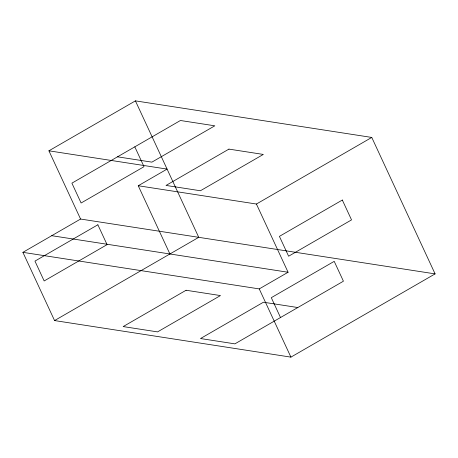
<?xml version="1.0" encoding="UTF-8"?>
<svg xmlns="http://www.w3.org/2000/svg" width="458" height="458" viewBox="0 0 458 458"><rect width="100%" height="100%" fill="white"/><g stroke="black" fill="none" stroke-linecap="round" stroke-linejoin="round"><path stroke-width="0.69" d="M80.574 219.044L48.909 150.814L135.419 100.869L371.77 137.434L435.1 273.89L290.916 357.131L54.565 320.566L22.9 252.341L80.574 219.044L435.1 273.89M169.912 253.972L138.247 185.748L167.084 169.094L48.909 150.814M54.565 320.566L198.749 237.324L135.419 100.869M138.247 185.748L256.423 204.028L371.77 137.434M22.9 252.341L259.251 288.906L288.088 272.252L256.423 204.028M117.511 156.819L151.89 162.138L214.808 125.813L180.429 120.5L71.895 183.16L81.106 203.003L144.024 166.683L134.812 146.835M51.737 235.693L288.088 272.252M297.815 307.536L263.436 302.217L200.518 338.542L234.897 343.861L343.426 281.201L334.214 261.352L271.302 297.677L280.514 317.526M259.251 288.906L290.916 357.131M97.863 224.786L34.951 261.112L44.163 280.96L107.075 244.635L97.863 224.786M228.943 149.113L166.025 185.438L200.404 190.757L263.321 154.432L228.943 149.113M186.085 290.252L123.168 326.577L157.546 331.895L220.464 295.57L186.085 290.252M342.326 200.043L279.409 236.368L288.62 256.217L351.538 219.892L342.326 200.043"/></g></svg>
